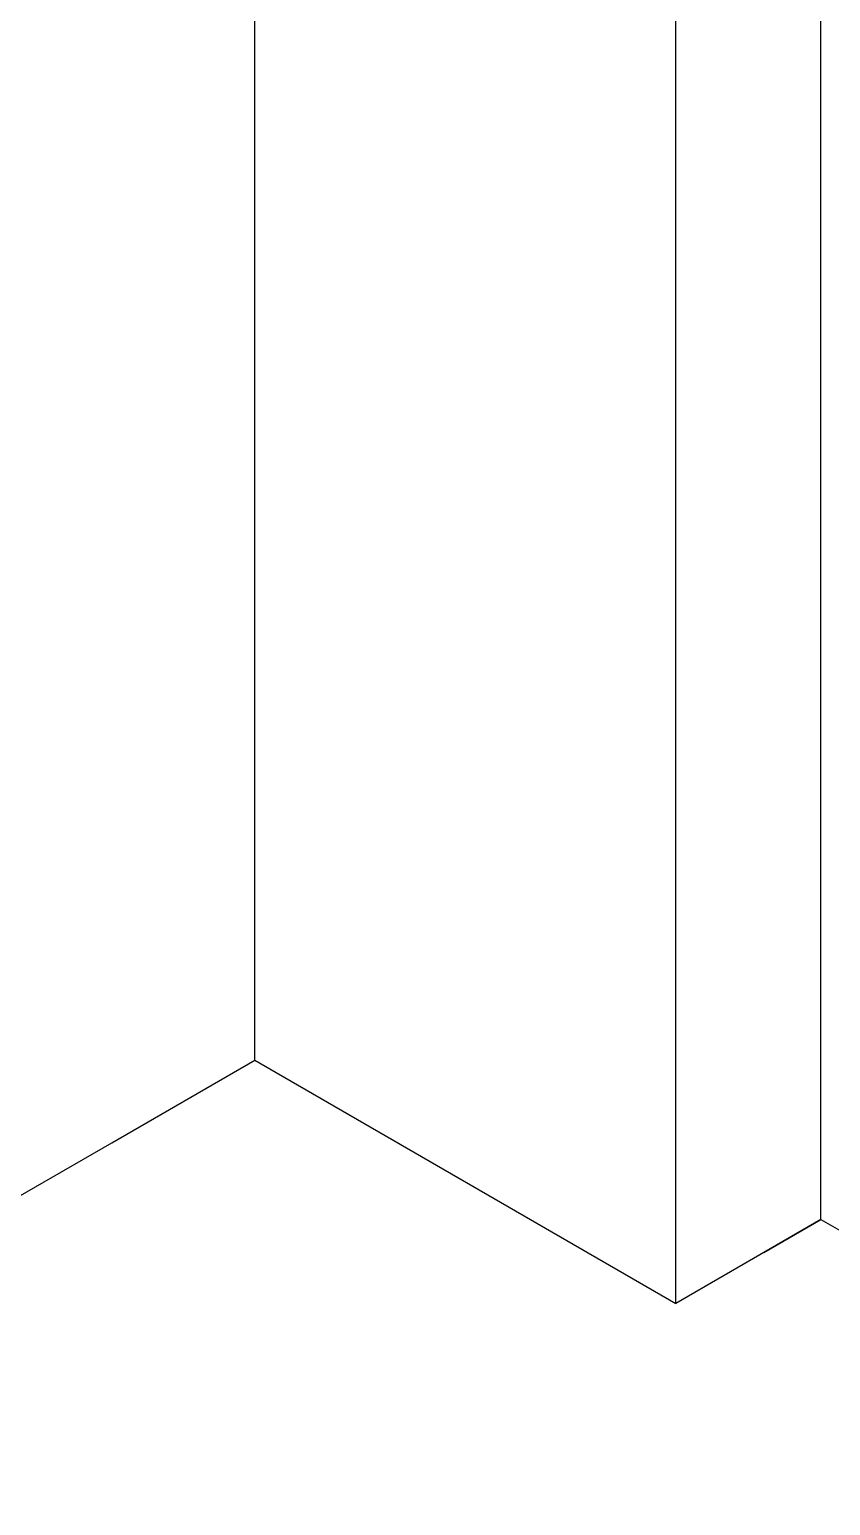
# Model space of a CAD drawing. Header units: metres. Extents: x 294 to 1101, y -498 to -355.
# Drawn here: x 921.781 to 922.97, y -401.902 to -399.711 of the extents above; entities that cross this region are included whole.
import ezdxf

# ---------------------------------------------------------------- set-up
doc = ezdxf.new("R2010")
doc.units = ezdxf.units.M

msp = doc.modelspace()

# ---------------------------------------------------------------- linework, layer by layer
for p, q in [((922.1156, -401.2411), (922.1156, -396.078)), ((922.9563, -401.4774), (922.9563, -398.7503)), ((922.7406, -401.602), (922.7406, -398.8749)), ((921.9034, -401.3636), (922.1156, -401.2411)), ((922.1156, -401.2411), (922.7406, -401.602)), ((921.79, -401.4291), (921.9034, -401.3636)), ((921.7479, -401.4534), (921.79, -401.4291)), ((922.9563, -401.4774), (922.7406, -401.602)), ((922.9563, -401.4774), (922.8714, -401.5264)), ((922.8714, -401.5264), (922.9563, -401.4774)), ((922.9563, -401.4774), (923.7726, -401.9488))]:
    msp.add_line(p, q)

doc.saveas('drawing.dxf')
